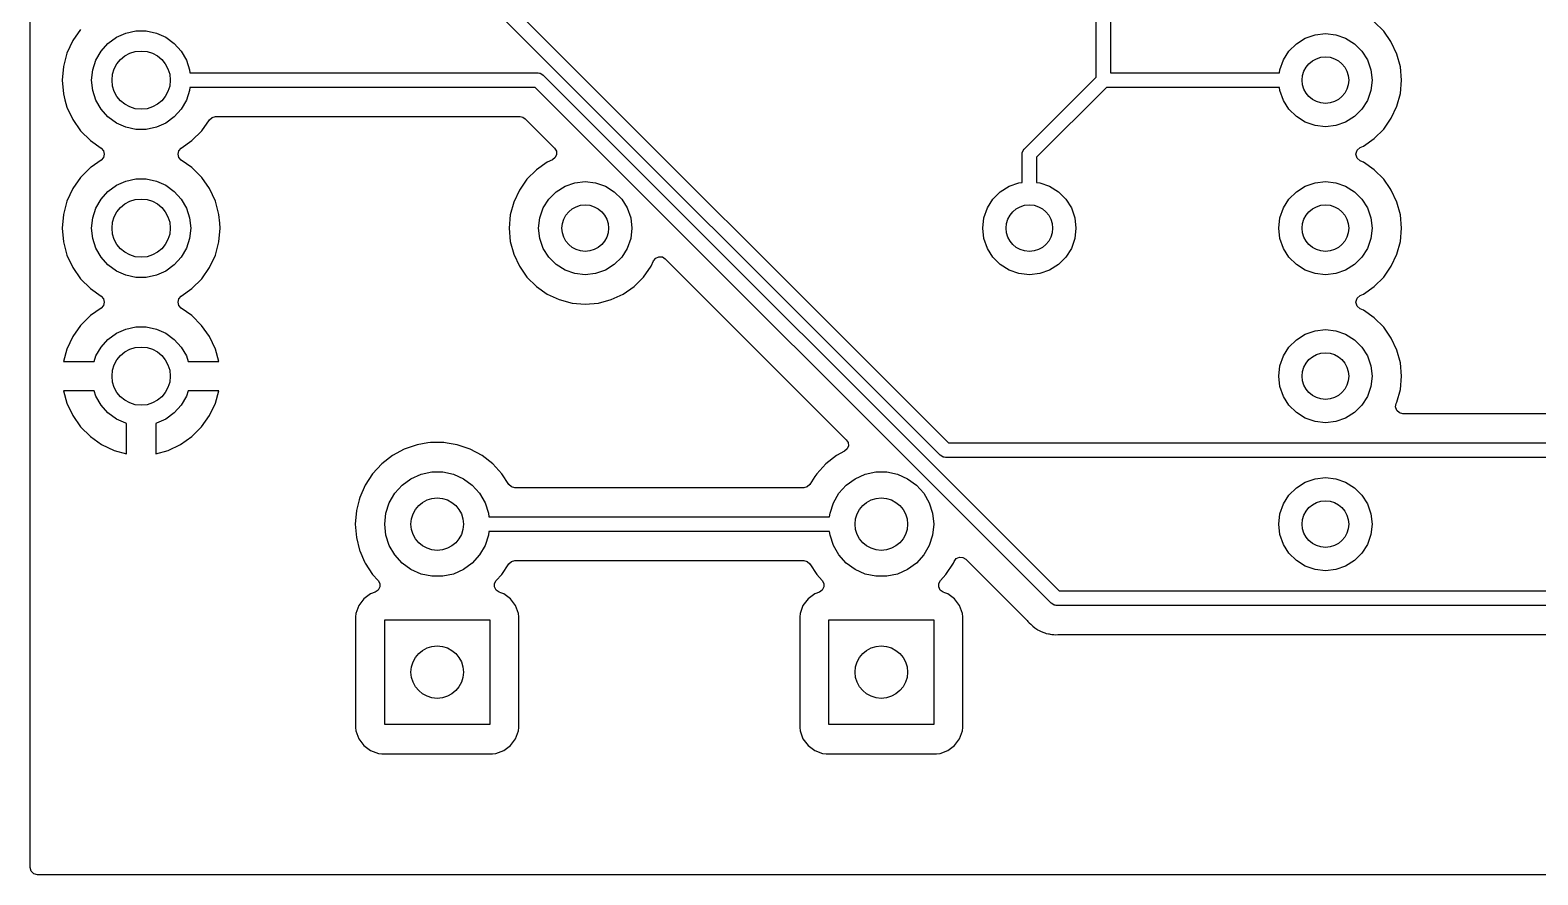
# Model space of a CAD drawing. Extents: x 26.2 to 76.2, y -84.5 to -34.5.
# Drawn here: x 26.2 to 52.07, y -84.45 to -69.96 of the extents above; entities that cross this region are included whole.
import ezdxf

# ---------------------------------------------------------------- set-up
doc = ezdxf.new("R2010")
doc.units = 0
doc.layers.add('BLACK', color=7, linetype='CONTINUOUS')

msp = doc.modelspace()

# ---------------------------------------------------------------- linework, layer by layer
at = {"layer": 'BLACK', "linetype": 'CONTINUOUS'}
for p, q in [((26.2005, -73.355), (26.2005, -45.665)), ((44.49, -70.7632), (44.49, -68.0058)), ((44.74, -67.954), (44.74, -70.69)), ((33.1022, -68.1866), (41.9556, -77.04)), ((41.8154, -77.2534), (32.962, -68.4)), ((49.425, -69.9759), (49.2641, -69.815)), ((27.0665, -69.9436), (26.931, -70.1372)), ((27.5362, -70.1833), (27.68, -70.0789)), ((27.68, -70.0789), (27.8423, -70.0066)), ((27.8423, -70.0066), (28.0162, -69.9697)), ((28.0162, -69.9697), (28.1938, -69.9697)), ((28.1938, -69.9697), (28.3677, -70.0066)), ((28.3677, -70.0066), (28.53, -70.0789)), ((28.53, -70.0789), (28.6738, -70.1833)), ((47.9262, -70.1895), (48.0779, -70.0942)), ((48.0779, -70.0942), (48.247, -70.0351)), ((48.247, -70.0351), (48.425, -70.015)), ((48.425, -70.015), (48.603, -70.0351)), ((48.603, -70.0351), (48.7721, -70.0942)), ((48.7721, -70.0942), (48.9238, -70.1895)), ((49.5467, -70.1496), (49.425, -69.9759)), ((26.8311, -70.3513), (26.7699, -70.5796)), ((26.931, -70.1372), (26.8311, -70.3513)), ((27.3285, -70.4693), (27.4173, -70.3154)), ((27.4173, -70.3154), (27.5362, -70.1833)), ((28.6738, -70.1833), (28.7927, -70.3154)), ((28.7927, -70.3154), (28.8815, -70.4693)), ((47.7042, -70.4679), (47.7995, -70.3162)), ((47.7995, -70.3162), (47.9262, -70.1895)), ((48.9238, -70.1895), (49.0505, -70.3162)), ((49.0505, -70.3162), (49.1458, -70.4679)), ((49.5556, -70.1623), (49.5467, -70.1496)), ((49.6517, -70.3685), (49.5556, -70.1623)), ((26.7699, -70.5796), (26.7493, -70.815)), ((27.2736, -70.6383), (27.3285, -70.4693)), ((28.8815, -70.4693), (28.9364, -70.6383)), ((47.6451, -70.637), (47.7042, -70.4679)), ((49.1458, -70.4679), (49.2049, -70.637)), ((49.7106, -70.5883), (49.6517, -70.3685)), ((49.7305, -70.815), (49.7106, -70.5883)), ((26.7493, -70.815), (26.7699, -71.0504)), ((27.255, -70.815), (27.2736, -70.6383)), ((27.2736, -70.9917), (27.255, -70.815)), ((28.9364, -70.6383), (28.9419, -70.69)), ((28.9419, -70.69), (34.9174, -70.69)), ((34.9174, -70.69), (34.9395, -70.6932)), ((34.9395, -70.6932), (34.944, -70.6929)), ((34.944, -70.6929), (34.9464, -70.6942)), ((34.9464, -70.6942), (34.9526, -70.6951)), ((34.9526, -70.6951), (34.9787, -70.7118)), ((34.9787, -70.7118), (35.0058, -70.7266)), ((35.0058, -70.7266), (43.8592, -79.58)), ((43.2566, -71.9966), (44.49, -70.7632)), ((44.74, -70.69), (47.6391, -70.69)), ((47.6391, -70.69), (47.6451, -70.637)), ((49.2049, -70.637), (49.225, -70.815)), ((49.225, -70.815), (49.2049, -70.993)), ((49.7106, -71.0417), (49.7305, -70.815)), ((26.7699, -71.0504), (26.7969, -71.1509)), ((27.3285, -71.1607), (27.2736, -70.9917)), ((28.9364, -70.9917), (28.8815, -71.1607)), ((28.9419, -70.94), (28.9364, -70.9917)), ((34.8656, -70.94), (28.9419, -70.94)), ((43.719, -79.7934), (34.8656, -70.94)), ((44.6668, -70.94), (43.47, -72.1368)), ((47.6391, -70.94), (44.6668, -70.94)), ((47.6451, -70.993), (47.6391, -70.94)), ((47.7042, -71.1621), (47.6451, -70.993)), ((49.2049, -70.993), (49.1458, -71.1621)), ((49.6517, -71.2615), (49.7106, -71.0417)), ((26.7969, -71.1509), (26.8311, -71.2787)), ((26.8311, -71.2787), (26.931, -71.4928)), ((27.4173, -71.3146), (27.3285, -71.1607)), ((27.5362, -71.4467), (27.4173, -71.3146)), ((28.7927, -71.3146), (28.6738, -71.4467)), ((28.8815, -71.1607), (28.7927, -71.3146)), ((47.7995, -71.3138), (47.7042, -71.1621)), ((47.9262, -71.4405), (47.7995, -71.3138)), ((49.0505, -71.3138), (48.9238, -71.4405)), ((49.1458, -71.1621), (49.0505, -71.3138)), ((49.5556, -71.4677), (49.6517, -71.2615)), ((26.931, -71.4928), (27.0665, -71.6864)), ((27.68, -71.5511), (27.5362, -71.4467)), ((27.8423, -71.6234), (27.68, -71.5511)), ((28.0162, -71.6603), (27.8423, -71.6234)), ((28.3677, -71.6234), (28.1938, -71.6603)), ((28.53, -71.5511), (28.3677, -71.6234)), ((28.6738, -71.4467), (28.53, -71.5511)), ((29.1435, -71.6864), (29.2787, -71.4934)), ((29.2787, -71.4934), (29.323, -71.4545)), ((29.323, -71.4545), (29.3802, -71.4405)), ((29.3802, -71.4405), (34.607, -71.4405)), ((34.607, -71.4405), (34.6544, -71.4499)), ((34.6544, -71.4499), (34.6946, -71.4768)), ((34.6946, -71.4768), (35.1994, -71.9815)), ((48.0779, -71.5358), (47.9262, -71.4405)), ((48.247, -71.5949), (48.0779, -71.5358)), ((48.425, -71.615), (48.247, -71.5949)), ((48.603, -71.5949), (48.425, -71.615)), ((48.7721, -71.5358), (48.603, -71.5949)), ((48.9238, -71.4405), (48.7721, -71.5358)), ((49.2641, -71.815), (49.425, -71.6541)), ((49.425, -71.6541), (49.5556, -71.4677)), ((27.0665, -71.6864), (27.2336, -71.8535)), ((27.2336, -71.8535), (27.4192, -71.9834)), ((28.1938, -71.6603), (28.0162, -71.6603)), ((28.7908, -71.9834), (28.9764, -71.8535)), ((28.9764, -71.8535), (29.1435, -71.6864)), ((49.0777, -71.9456), (49.2641, -71.815)), ((27.4192, -71.9834), (27.458, -72.0277)), ((27.458, -72.1423), (27.4192, -72.1866)), ((27.458, -72.0277), (27.472, -72.085)), ((27.472, -72.085), (27.458, -72.1423)), ((28.738, -72.085), (28.752, -72.0277)), ((28.752, -72.1423), (28.738, -72.085)), ((28.752, -72.0277), (28.7908, -71.9834)), ((28.7908, -72.1866), (28.752, -72.1423)), ((35.2101, -72.1447), (35.1641, -72.1816)), ((35.1994, -71.9815), (35.2299, -72.0319)), ((35.2338, -72.0908), (35.2101, -72.1447)), ((35.2299, -72.0319), (35.2338, -72.0908)), ((43.22, -72.085), (43.2232, -72.0629)), ((43.22, -72.5691), (43.22, -72.085)), ((43.2229, -72.0584), (43.2242, -72.056)), ((43.2232, -72.0629), (43.2229, -72.0584)), ((43.2242, -72.056), (43.2251, -72.0498)), ((43.2251, -72.0498), (43.2418, -72.0238)), ((43.2418, -72.0238), (43.2566, -71.9966)), ((43.47, -72.1368), (43.47, -72.5691)), ((48.9481, -72.085), (48.9675, -72.0184)), ((48.9675, -72.1516), (48.9481, -72.085)), ((48.9675, -72.0184), (49.0197, -71.9726)), ((49.0197, -72.1974), (48.9675, -72.1516)), ((49.0197, -71.9726), (49.0777, -71.9456)), ((27.2336, -72.3165), (27.0665, -72.4836)), ((27.2462, -72.3077), (27.2336, -72.3165)), ((27.4192, -72.1866), (27.2462, -72.3077)), ((28.9764, -72.3165), (28.7908, -72.1866)), ((29.1435, -72.4836), (28.9764, -72.3165)), ((34.8859, -72.355), (34.725, -72.5159)), ((35.0723, -72.2244), (34.8859, -72.355)), ((35.1641, -72.1816), (35.0723, -72.2244)), ((49.0324, -72.2033), (49.0197, -72.1974)), ((49.0777, -72.2244), (49.0324, -72.2033)), ((49.2641, -72.355), (49.0777, -72.2244)), ((49.425, -72.5159), (49.2641, -72.355)), ((26.931, -72.6772), (26.8311, -72.8913)), ((27.0665, -72.4836), (26.931, -72.6772)), ((27.5362, -72.7233), (27.68, -72.6189)), ((27.68, -72.6189), (27.8423, -72.5466)), ((27.8423, -72.5466), (28.0162, -72.5097)), ((28.0162, -72.5097), (28.1938, -72.5097)), ((28.1938, -72.5097), (28.3677, -72.5466)), ((28.3677, -72.5466), (28.53, -72.6189)), ((28.53, -72.6189), (28.6738, -72.7233)), ((29.279, -72.6772), (29.1435, -72.4836)), ((29.3789, -72.8913), (29.279, -72.6772)), ((34.725, -72.5159), (34.5944, -72.7023)), ((35.2262, -72.7295), (35.3779, -72.6342)), ((35.3779, -72.6342), (35.547, -72.5751)), ((35.547, -72.5751), (35.725, -72.555)), ((35.725, -72.555), (35.903, -72.5751)), ((35.903, -72.5751), (36.0721, -72.6342)), ((36.0721, -72.6342), (36.2238, -72.7295)), ((42.8462, -72.7295), (42.9979, -72.6342)), ((42.9979, -72.6342), (43.167, -72.5751)), ((43.167, -72.5751), (43.22, -72.5691)), ((43.47, -72.5691), (43.523, -72.5751)), ((43.523, -72.5751), (43.6921, -72.6342)), ((43.6921, -72.6342), (43.8438, -72.7295)), ((47.9262, -72.7295), (48.0779, -72.6342)), ((48.0779, -72.6342), (48.247, -72.5751)), ((48.247, -72.5751), (48.425, -72.555)), ((48.425, -72.555), (48.603, -72.5751)), ((48.603, -72.5751), (48.7721, -72.6342)), ((48.7721, -72.6342), (48.9238, -72.7295)), ((49.538, -72.6772), (49.425, -72.5159)), ((49.5556, -72.7023), (49.538, -72.6772)), ((26.8311, -72.8913), (26.7699, -73.1196)), ((27.3285, -73.0093), (27.4173, -72.8554)), ((27.4173, -72.8554), (27.5362, -72.7233)), ((28.6738, -72.7233), (28.7927, -72.8554)), ((28.7927, -72.8554), (28.8815, -73.0093)), ((29.4401, -73.1196), (29.3789, -72.8913)), ((34.4983, -72.9085), (34.4394, -73.1283)), ((34.5944, -72.7023), (34.4983, -72.9085)), ((35.0042, -73.0079), (35.0995, -72.8562)), ((35.0995, -72.8562), (35.2262, -72.7295)), ((36.2238, -72.7295), (36.3505, -72.8562)), ((36.3505, -72.8562), (36.4458, -73.0079)), ((42.6242, -73.0079), (42.7195, -72.8562)), ((42.7195, -72.8562), (42.8462, -72.7295)), ((43.8438, -72.7295), (43.9705, -72.8562)), ((43.9705, -72.8562), (44.0658, -73.0079)), ((47.7042, -73.0079), (47.7995, -72.8562)), ((47.7995, -72.8562), (47.9262, -72.7295)), ((48.9238, -72.7295), (49.0505, -72.8562)), ((49.0505, -72.8562), (49.1458, -73.0079)), ((49.6517, -72.9085), (49.5556, -72.7023)), ((49.7106, -73.1283), (49.6517, -72.9085)), ((26.7699, -73.1196), (26.7493, -73.355)), ((27.255, -73.355), (27.2736, -73.1783)), ((27.2736, -73.1783), (27.3285, -73.0093)), ((28.8815, -73.0093), (28.9364, -73.1783)), ((28.9364, -73.1783), (28.955, -73.355)), ((29.453, -73.2674), (29.4401, -73.1196)), ((34.4394, -73.1283), (34.4195, -73.355)), ((34.925, -73.355), (34.9451, -73.177)), ((34.9451, -73.177), (35.0042, -73.0079)), ((36.4458, -73.0079), (36.5049, -73.177)), ((36.5049, -73.177), (36.525, -73.355)), ((42.545, -73.355), (42.5651, -73.177)), ((42.5651, -73.177), (42.6242, -73.0079)), ((44.0658, -73.0079), (44.1249, -73.177)), ((44.1249, -73.177), (44.145, -73.355)), ((47.625, -73.355), (47.6451, -73.177)), ((47.6451, -73.177), (47.7042, -73.0079)), ((49.1458, -73.0079), (49.2049, -73.177)), ((49.2049, -73.177), (49.225, -73.355)), ((49.7305, -73.355), (49.7106, -73.1283)), ((26.2005, -76.145), (26.2005, -73.355)), ((26.7493, -73.355), (26.7699, -73.5904)), ((27.2736, -73.5317), (27.255, -73.355)), ((28.955, -73.355), (28.9364, -73.5317)), ((29.4401, -73.5904), (29.4607, -73.355)), ((29.4607, -73.355), (29.453, -73.2674)), ((34.4195, -73.355), (34.4394, -73.5817)), ((34.9451, -73.533), (34.925, -73.355)), ((36.525, -73.355), (36.5049, -73.533)), ((42.5651, -73.533), (42.545, -73.355)), ((44.145, -73.355), (44.1249, -73.533)), ((47.6451, -73.533), (47.625, -73.355)), ((49.225, -73.355), (49.2049, -73.533)), ((49.7106, -73.5817), (49.7305, -73.355)), ((26.7699, -73.5904), (26.8122, -73.7482)), ((27.3285, -73.7007), (27.2736, -73.5317)), ((27.4173, -73.8546), (27.3285, -73.7007)), ((28.8815, -73.7007), (28.7927, -73.8546)), ((28.9364, -73.5317), (28.8815, -73.7007)), ((29.3789, -73.8187), (29.4401, -73.5904)), ((34.4394, -73.5817), (34.4983, -73.8015)), ((35.0042, -73.7021), (34.9451, -73.533)), ((35.0995, -73.8538), (35.0042, -73.7021)), ((36.4458, -73.7021), (36.3505, -73.8538)), ((36.5049, -73.533), (36.4458, -73.7021)), ((42.6242, -73.7021), (42.5651, -73.533)), ((42.7195, -73.8538), (42.6242, -73.7021)), ((44.0658, -73.7021), (43.9705, -73.8538)), ((44.1249, -73.533), (44.0658, -73.7021)), ((47.7042, -73.7021), (47.6451, -73.533)), ((47.7995, -73.8538), (47.7042, -73.7021)), ((49.1458, -73.7021), (49.0505, -73.8538)), ((49.2049, -73.533), (49.1458, -73.7021)), ((49.6517, -73.8015), (49.7106, -73.5817)), ((26.8122, -73.7482), (26.8311, -73.8187)), ((26.8311, -73.8187), (26.931, -74.0328)), ((27.5362, -73.9867), (27.4173, -73.8546)), ((27.68, -74.0911), (27.5362, -73.9867)), ((28.6738, -73.9867), (28.53, -74.0911)), ((28.7927, -73.8546), (28.6738, -73.9867)), ((29.279, -74.0328), (29.3789, -73.8187)), ((34.4983, -73.8015), (34.5944, -74.0077)), ((35.2262, -73.9805), (35.0995, -73.8538)), ((35.3779, -74.0758), (35.2262, -73.9805)), ((36.2238, -73.9805), (36.0721, -74.0758)), ((36.3505, -73.8538), (36.2238, -73.9805)), ((36.8556, -74.0077), (36.8984, -73.9159)), ((36.8984, -73.9159), (36.9353, -73.8699)), ((36.9353, -73.8699), (36.9892, -73.8462)), ((36.9892, -73.8462), (37.0481, -73.85)), ((37.0481, -73.85), (37.0985, -73.8806)), ((37.0985, -73.8806), (40.2043, -76.9864)), ((42.8462, -73.9805), (42.7195, -73.8538)), ((42.9979, -74.0758), (42.8462, -73.9805)), ((43.8438, -73.9805), (43.6921, -74.0758)), ((43.9705, -73.8538), (43.8438, -73.9805)), ((47.9262, -73.9805), (47.7995, -73.8538)), ((48.0779, -74.0758), (47.9262, -73.9805)), ((48.9238, -73.9805), (48.7721, -74.0758)), ((49.0505, -73.8538), (48.9238, -73.9805)), ((49.5556, -74.0077), (49.6517, -73.8015)), ((26.931, -74.0328), (27.0665, -74.2264)), ((27.0665, -74.2264), (27.2336, -74.3935)), ((27.8423, -74.1634), (27.68, -74.0911)), ((28.0162, -74.2003), (27.8423, -74.1634)), ((28.1938, -74.2003), (28.0162, -74.2003)), ((28.3677, -74.1634), (28.1938, -74.2003)), ((28.53, -74.0911), (28.3677, -74.1634)), ((28.9764, -74.3935), (29.1435, -74.2264)), ((29.1435, -74.2264), (29.279, -74.0328)), ((34.5944, -74.0077), (34.725, -74.1941)), ((34.725, -74.1941), (34.8859, -74.355)), ((35.547, -74.1349), (35.3779, -74.0758)), ((35.725, -74.155), (35.547, -74.1349)), ((35.903, -74.1349), (35.725, -74.155)), ((36.0721, -74.0758), (35.903, -74.1349)), ((36.5641, -74.355), (36.725, -74.1941)), ((36.725, -74.1941), (36.8556, -74.0077)), ((43.167, -74.1349), (42.9979, -74.0758)), ((43.345, -74.155), (43.167, -74.1349)), ((43.523, -74.1349), (43.345, -74.155)), ((43.6921, -74.0758), (43.523, -74.1349)), ((48.247, -74.1349), (48.0779, -74.0758)), ((48.425, -74.155), (48.247, -74.1349)), ((48.603, -74.1349), (48.425, -74.155)), ((48.7721, -74.0758), (48.603, -74.1349)), ((49.2641, -74.355), (49.425, -74.1941)), ((49.425, -74.1941), (49.5556, -74.0077)), ((27.2336, -74.3935), (27.4196, -74.5237)), ((28.7904, -74.5237), (28.9764, -74.3935)), ((34.8859, -74.355), (35.0723, -74.4856)), ((35.0723, -74.4856), (35.0723, -74.4856)), ((35.0723, -74.4856), (35.0723, -74.4856)), ((35.0723, -74.4856), (35.2785, -74.5817)), ((36.1715, -74.5817), (36.3777, -74.4856)), ((36.3777, -74.4856), (36.5641, -74.355)), ((49.0197, -74.5126), (49.0777, -74.4856)), ((49.0777, -74.4856), (49.2641, -74.355)), ((27.4196, -74.7269), (27.2339, -74.8569)), ((27.4196, -74.5237), (27.4585, -74.568)), ((27.4585, -74.6826), (27.4196, -74.7269)), ((27.4585, -74.568), (27.4725, -74.6253)), ((27.4725, -74.6253), (27.4585, -74.6826)), ((28.7375, -74.6253), (28.7515, -74.568)), ((28.7515, -74.6826), (28.7375, -74.6253)), ((28.7515, -74.568), (28.7904, -74.5237)), ((28.7904, -74.7269), (28.7515, -74.6826)), ((28.9761, -74.8569), (28.7904, -74.7269)), ((35.2785, -74.5817), (35.4983, -74.6406)), ((35.4983, -74.6406), (35.725, -74.6605)), ((35.725, -74.6605), (35.9517, -74.6406)), ((35.9517, -74.6406), (36.1715, -74.5817)), ((48.9481, -74.625), (48.9675, -74.5584)), ((48.9675, -74.6916), (48.9481, -74.625)), ((48.9675, -74.5584), (49.0197, -74.5126)), ((49.0197, -74.7374), (48.9675, -74.6916)), ((49.0777, -74.7644), (49.0197, -74.7374)), ((27.2339, -74.8569), (27.0669, -75.0239)), ((29.1431, -75.0239), (28.9761, -74.8569)), ((49.2641, -74.895), (49.0777, -74.7644)), ((49.425, -75.0559), (49.2641, -74.895)), ((26.9314, -75.2174), (26.8316, -75.4315)), ((27.0669, -75.0239), (26.9314, -75.2174)), ((27.4173, -75.3954), (27.5362, -75.2633)), ((27.5362, -75.2633), (27.68, -75.1589)), ((27.68, -75.1589), (27.8423, -75.0866)), ((27.8423, -75.0866), (28.0162, -75.0497)), ((28.0162, -75.0497), (28.1938, -75.0497)), ((28.1938, -75.0497), (28.3677, -75.0866)), ((28.3677, -75.0866), (28.53, -75.1589)), ((28.53, -75.1589), (28.6738, -75.2633)), ((28.6738, -75.2633), (28.7927, -75.3954)), ((29.2786, -75.2174), (29.1431, -75.0239)), ((29.3784, -75.4315), (29.2786, -75.2174)), ((47.7995, -75.3962), (47.9262, -75.2695)), ((47.9262, -75.2695), (48.0779, -75.1742)), ((48.0779, -75.1742), (48.247, -75.1151)), ((48.247, -75.1151), (48.425, -75.095)), ((48.425, -75.095), (48.603, -75.1151)), ((48.603, -75.1151), (48.7721, -75.1742)), ((48.7721, -75.1742), (48.9238, -75.2695)), ((48.9238, -75.2695), (49.0505, -75.3962)), ((49.5443, -75.2262), (49.425, -75.0559)), ((49.5556, -75.2423), (49.5443, -75.2262)), ((49.6517, -75.4485), (49.5556, -75.2423)), ((26.8316, -75.4315), (26.7744, -75.645)), ((27.3285, -75.5493), (27.4173, -75.3954)), ((28.7927, -75.3954), (28.8815, -75.5493)), ((29.4356, -75.645), (29.3784, -75.4315)), ((47.7042, -75.5479), (47.7995, -75.3962)), ((49.0505, -75.3962), (49.1458, -75.5479)), ((49.7106, -75.6683), (49.6517, -75.4485)), ((26.7744, -75.645), (26.7744, -75.645)), ((26.7744, -75.645), (27.2974, -75.645)), ((27.2974, -75.645), (27.3285, -75.5493)), ((28.8815, -75.5493), (28.9126, -75.645)), ((28.9126, -75.645), (29.4356, -75.645)), ((29.4356, -75.645), (29.4356, -75.645)), ((47.625, -75.895), (47.6451, -75.717)), ((47.6451, -75.717), (47.7042, -75.5479)), ((49.1458, -75.5479), (49.2049, -75.717)), ((49.2049, -75.717), (49.225, -75.895)), ((49.7305, -75.895), (49.7106, -75.6683)), ((47.6451, -76.073), (47.625, -75.895)), ((49.225, -75.895), (49.2049, -76.073)), ((49.7106, -76.1217), (49.7305, -75.895)), ((26.2005, -84.3305), (26.2005, -76.145)), ((27.2974, -76.145), (26.7744, -76.145)), ((26.7744, -76.145), (26.8316, -76.3585)), ((27.3285, -76.2407), (27.2974, -76.145)), ((27.4173, -76.3946), (27.3285, -76.2407)), ((28.8815, -76.2407), (28.7927, -76.3946)), ((28.9126, -76.145), (28.8815, -76.2407)), ((29.4356, -76.145), (28.9126, -76.145)), ((29.3784, -76.3585), (29.4356, -76.145)), ((47.7042, -76.2421), (47.6451, -76.073)), ((47.7995, -76.3938), (47.7042, -76.2421)), ((49.1458, -76.2421), (49.0505, -76.3938)), ((49.2049, -76.073), (49.1458, -76.2421)), ((49.6517, -76.3415), (49.7106, -76.1217)), ((26.8316, -76.3585), (26.9314, -76.5726)), ((26.9314, -76.5726), (27.0669, -76.7661)), ((27.5362, -76.5267), (27.4173, -76.3946)), ((27.68, -76.6311), (27.5362, -76.5267)), ((28.6738, -76.5267), (28.53, -76.6311)), ((28.7927, -76.3946), (28.6738, -76.5267)), ((29.1431, -76.7661), (29.2786, -76.5726)), ((29.2786, -76.5726), (29.3784, -76.3585)), ((47.9262, -76.5205), (47.7995, -76.3938)), ((48.0779, -76.6158), (47.9262, -76.5205)), ((48.9238, -76.5205), (48.7721, -76.6158)), ((49.0505, -76.3938), (48.9238, -76.5205)), ((49.6303, -76.4236), (49.6417, -76.3631)), ((49.6495, -76.4821), (49.6303, -76.4236)), ((49.6417, -76.3631), (49.6517, -76.3415)), ((49.6944, -76.5242), (49.6495, -76.4821)), ((49.754, -76.5395), (49.6944, -76.5242)), ((54.716, -76.5395), (49.754, -76.5395)), ((27.0669, -76.7661), (27.2339, -76.9331)), ((27.8423, -76.7034), (27.68, -76.6311)), ((27.855, -76.7061), (27.8423, -76.7034)), ((27.855, -77.2256), (27.855, -76.7061)), ((28.3677, -76.7034), (28.355, -76.7061)), ((28.355, -76.7061), (28.355, -77.2256)), ((28.53, -76.6311), (28.3677, -76.7034)), ((28.9761, -76.9331), (29.1431, -76.7661)), ((48.247, -76.6749), (48.0779, -76.6158)), ((48.425, -76.695), (48.247, -76.6749)), ((48.603, -76.6749), (48.425, -76.695)), ((48.7721, -76.6158), (48.603, -76.6749)), ((27.2339, -76.9331), (27.4274, -77.0686)), ((27.4274, -77.0686), (27.6415, -77.1684)), ((28.5685, -77.1684), (28.7826, -77.0686)), ((28.7826, -77.0686), (28.9761, -76.9331)), ((32.84, -77.0727), (32.6205, -77.1481)), ((33.0232, -77.0421), (32.84, -77.0727)), ((33.069, -77.0345), (33.0232, -77.0421)), ((33.301, -77.0345), (33.069, -77.0345)), ((33.3583, -77.044), (33.301, -77.0345)), ((33.53, -77.0727), (33.3583, -77.044)), ((33.7495, -77.1481), (33.53, -77.0727)), ((40.2043, -76.9864), (40.2343, -77.0351)), ((40.2343, -77.0351), (40.2393, -77.092)), ((41.9556, -77.04), (54.775, -77.04)), ((27.6415, -77.1684), (27.855, -77.2256)), ((27.855, -77.2256), (27.855, -77.2256)), ((28.355, -77.2256), (28.5685, -77.1684)), ((32.4164, -77.2585), (32.2332, -77.4011)), ((32.6205, -77.1481), (32.4164, -77.2585)), ((33.9536, -77.2585), (33.7495, -77.1481)), ((33.7495, -77.1481), (33.7495, -77.1481)), ((33.7495, -77.1481), (33.7495, -77.1481)), ((34.1368, -77.4011), (33.9536, -77.2585)), ((40.0364, -77.2585), (39.8532, -77.4011)), ((40.1756, -77.1832), (40.0364, -77.2585)), ((40.2182, -77.1451), (40.1756, -77.1832)), ((40.2393, -77.092), (40.2182, -77.1451)), ((41.8426, -77.2682), (41.8154, -77.2534)), ((41.8686, -77.2849), (41.8426, -77.2682)), ((41.8748, -77.2858), (41.8686, -77.2849)), ((41.8772, -77.2871), (41.8748, -77.2858)), ((41.8817, -77.2868), (41.8772, -77.2871)), ((41.9038, -77.29), (41.8817, -77.2868)), ((54.7232, -77.29), (41.9038, -77.29)), ((32.076, -77.5718), (31.9491, -77.7661)), ((32.2332, -77.4011), (32.076, -77.5718)), ((32.735, -77.6556), (32.9069, -77.579)), ((32.9069, -77.579), (33.0909, -77.5399)), ((33.0909, -77.5399), (33.2791, -77.5399)), ((33.2791, -77.5399), (33.4631, -77.579)), ((33.4631, -77.579), (33.635, -77.6556)), ((34.294, -77.5718), (34.1368, -77.4011)), ((34.4125, -77.7533), (34.294, -77.5718)), ((39.696, -77.5718), (39.6658, -77.6182)), ((39.8532, -77.4011), (39.696, -77.5718)), ((40.355, -77.6556), (40.5269, -77.579)), ((40.5269, -77.579), (40.7109, -77.5399)), ((40.7109, -77.5399), (40.8991, -77.5399)), ((40.8991, -77.5399), (41.0831, -77.579)), ((41.0831, -77.579), (41.255, -77.6556)), ((31.9491, -77.7661), (31.8558, -77.9787)), ((32.4569, -77.906), (32.5828, -77.7662)), ((32.5828, -77.7662), (32.735, -77.6556)), ((33.635, -77.6556), (33.7872, -77.7662)), ((33.7872, -77.7662), (33.9131, -77.906)), ((34.4573, -77.7946), (34.4125, -77.7533)), ((34.5163, -77.8095), (34.4573, -77.7946)), ((39.4736, -77.8095), (34.5163, -77.8095)), ((39.5327, -77.7946), (39.4736, -77.8095)), ((39.5775, -77.7533), (39.5327, -77.7946)), ((39.6658, -77.6182), (39.5775, -77.7533)), ((40.0769, -77.906), (40.2028, -77.7662)), ((40.2028, -77.7662), (40.355, -77.6556)), ((41.255, -77.6556), (41.4072, -77.7662)), ((41.4072, -77.7662), (41.5331, -77.906)), ((47.7995, -77.9362), (47.9262, -77.8095)), ((47.9262, -77.8095), (48.0779, -77.7142)), ((48.0779, -77.7142), (48.247, -77.6551)), ((48.247, -77.6551), (48.425, -77.635)), ((48.425, -77.635), (48.603, -77.6551)), ((48.603, -77.6551), (48.7721, -77.7142)), ((48.7721, -77.7142), (48.9238, -77.8095)), ((48.9238, -77.8095), (49.0505, -77.9362)), ((31.8453, -78.0202), (31.7989, -78.2037)), ((31.8558, -77.9787), (31.8453, -78.0202)), ((31.8558, -77.9787), (31.8558, -77.9787)), ((31.8558, -77.9787), (31.8558, -77.9787)), ((32.3047, -78.2479), (32.3628, -78.0689)), ((32.3628, -78.0689), (32.4569, -77.906)), ((33.9131, -77.906), (34.0072, -78.0689)), ((34.0072, -78.0689), (34.0653, -78.2479)), ((39.9247, -78.2479), (39.9828, -78.0689)), ((39.9828, -78.0689), (40.0769, -77.906)), ((41.5331, -77.906), (41.6272, -78.0689)), ((41.6272, -78.0689), (41.6853, -78.2479)), ((47.6451, -78.257), (47.7042, -78.0879)), ((47.7042, -78.0879), (47.7995, -77.9362)), ((49.0505, -77.9362), (49.1458, -78.0879)), ((49.1458, -78.0879), (49.2049, -78.257)), ((31.7989, -78.2037), (31.7797, -78.435)), ((32.285, -78.435), (32.3047, -78.2479)), ((34.0653, -78.2479), (34.0719, -78.31)), ((34.0719, -78.31), (39.9181, -78.31)), ((39.9181, -78.31), (39.9247, -78.2479)), ((41.6853, -78.2479), (41.705, -78.435)), ((47.625, -78.435), (47.6451, -78.257)), ((49.2049, -78.257), (49.225, -78.435)), ((31.7797, -78.435), (31.7989, -78.6663)), ((32.3047, -78.6221), (32.285, -78.435)), ((32.3628, -78.8011), (32.3047, -78.6221)), ((34.0653, -78.6221), (34.0072, -78.8011)), ((34.0719, -78.56), (34.0653, -78.6221)), ((39.9181, -78.56), (34.0719, -78.56)), ((39.9247, -78.6221), (39.9181, -78.56)), ((39.9828, -78.8011), (39.9247, -78.6221)), ((41.6853, -78.6221), (41.6272, -78.8011)), ((41.705, -78.435), (41.6853, -78.6221)), ((47.6451, -78.613), (47.625, -78.435)), ((47.7042, -78.7821), (47.6451, -78.613)), ((49.2049, -78.613), (49.1458, -78.7821)), ((49.225, -78.435), (49.2049, -78.613)), ((31.7989, -78.6663), (31.7989, -78.6663)), ((31.7989, -78.6663), (31.7989, -78.6663)), ((31.7989, -78.6663), (31.8534, -78.8815)), ((31.8534, -78.8815), (31.8558, -78.8913)), ((31.8558, -78.8913), (31.9384, -79.0795)), ((32.4569, -78.964), (32.3628, -78.8011)), ((34.0072, -78.8011), (33.9131, -78.964)), ((40.0769, -78.964), (39.9828, -78.8011)), ((41.6272, -78.8011), (41.5331, -78.964)), ((47.7995, -78.9338), (47.7042, -78.7821)), ((49.1458, -78.7821), (49.0505, -78.9338)), ((31.9384, -79.0795), (31.9491, -79.1038)), ((31.9491, -79.1038), (32.076, -79.2982)), ((32.5828, -79.1038), (32.4569, -78.964)), ((32.735, -79.2144), (32.5828, -79.1038)), ((33.7872, -79.1038), (33.635, -79.2144)), ((33.9131, -78.964), (33.7872, -79.1038)), ((34.294, -79.2982), (34.4125, -79.1167)), ((34.4125, -79.1167), (34.4573, -79.0754)), ((34.4573, -79.0754), (34.5163, -79.0605)), ((34.5163, -79.0605), (39.4736, -79.0605)), ((39.4736, -79.0605), (39.5327, -79.0754)), ((39.5327, -79.0754), (39.5775, -79.1167)), ((39.5775, -79.1167), (39.696, -79.2982)), ((40.2028, -79.1038), (40.0769, -78.964)), ((40.355, -79.2144), (40.2028, -79.1038)), ((41.4072, -79.1038), (41.255, -79.2144)), ((41.5331, -78.964), (41.4072, -79.1038)), ((41.914, -79.2982), (42.0409, -79.1038)), ((42.0409, -79.1038), (42.0536, -79.0749)), ((42.0536, -79.0749), (42.09, -79.0277)), ((42.09, -79.0277), (42.1442, -79.0029)), ((42.1442, -79.0029), (42.2038, -79.0062)), ((42.2038, -79.0062), (42.2549, -79.037)), ((42.2549, -79.037), (43.3066, -80.0888)), ((47.9262, -79.0605), (47.7995, -78.9338)), ((48.0779, -79.1558), (47.9262, -79.0605)), ((48.247, -79.2149), (48.0779, -79.1558)), ((48.7721, -79.1558), (48.603, -79.2149)), ((48.9238, -79.0605), (48.7721, -79.1558)), ((49.0505, -78.9338), (48.9238, -79.0605)), ((32.076, -79.2982), (32.1708, -79.4011)), ((32.1708, -79.4011), (32.1996, -79.4539)), ((32.9069, -79.291), (32.735, -79.2144)), ((33.0909, -79.3301), (32.9069, -79.291)), ((33.2791, -79.3301), (33.0909, -79.3301)), ((33.4631, -79.291), (33.2791, -79.3301)), ((33.635, -79.2144), (33.4631, -79.291)), ((34.1704, -79.4539), (34.1992, -79.4011)), ((34.1992, -79.4011), (34.294, -79.2982)), ((39.696, -79.2982), (39.7908, -79.4011)), ((39.7908, -79.4011), (39.8196, -79.4539)), ((40.5269, -79.291), (40.355, -79.2144)), ((40.7109, -79.3301), (40.5269, -79.291)), ((40.8991, -79.3301), (40.7109, -79.3301)), ((41.0831, -79.291), (40.8991, -79.3301)), ((41.255, -79.2144), (41.0831, -79.291)), ((41.7904, -79.4539), (41.8192, -79.4011)), ((41.8192, -79.4011), (41.914, -79.2982)), ((48.425, -79.235), (48.247, -79.2149)), ((48.603, -79.2149), (48.425, -79.235)), ((32.0427, -79.6312), (31.9275, -79.7175)), ((32.1229, -79.6013), (32.0427, -79.6312)), ((32.1724, -79.5673), (32.1229, -79.6013)), ((32.2002, -79.514), (32.1724, -79.5673)), ((32.1996, -79.4539), (32.2002, -79.514)), ((34.1698, -79.514), (34.1704, -79.4539)), ((34.1976, -79.5673), (34.1698, -79.514)), ((34.2471, -79.6013), (34.1976, -79.5673)), ((34.2744, -79.6114), (34.2471, -79.6013)), ((34.3273, -79.6312), (34.2744, -79.6114)), ((34.4425, -79.7175), (34.3273, -79.6312)), ((39.6627, -79.6312), (39.5475, -79.7175)), ((39.7429, -79.6013), (39.6627, -79.6312)), ((39.7924, -79.5673), (39.7429, -79.6013)), ((39.8202, -79.514), (39.7924, -79.5673)), ((39.8196, -79.4539), (39.8202, -79.514)), ((41.7898, -79.514), (41.7904, -79.4539)), ((41.8176, -79.5673), (41.7898, -79.514)), ((41.8671, -79.6013), (41.8176, -79.5673)), ((41.8944, -79.6114), (41.8671, -79.6013)), ((41.9473, -79.6312), (41.8944, -79.6114)), ((42.0625, -79.7175), (41.9473, -79.6312)), ((43.8592, -79.58), (58.2122, -79.58)), ((31.8412, -79.8327), (31.7909, -79.9675)), ((31.9275, -79.7175), (31.8412, -79.8327)), ((34.5288, -79.8327), (34.4425, -79.7175)), ((34.5791, -79.9675), (34.5288, -79.8327)), ((39.4612, -79.8327), (39.4109, -79.9675)), ((39.5475, -79.7175), (39.4612, -79.8327)), ((42.1488, -79.8327), (42.0625, -79.7175)), ((42.1991, -79.9675), (42.1488, -79.8327)), ((43.7462, -79.8082), (43.719, -79.7934)), ((43.7722, -79.8249), (43.7462, -79.8082)), ((43.7784, -79.8258), (43.7722, -79.8249)), ((43.7808, -79.8271), (43.7784, -79.8258)), ((43.7853, -79.8268), (43.7808, -79.8271)), ((43.8074, -79.83), (43.7853, -79.8268)), ((58.264, -79.83), (43.8074, -79.83)), ((31.7909, -79.9675), (31.7845, -80.0271)), ((31.7845, -80.0271), (31.7845, -81.9229)), ((32.285, -81.875), (32.285, -80.075)), ((32.285, -80.075), (34.085, -80.075)), ((34.085, -80.075), (34.085, -81.875)), ((34.5855, -80.0271), (34.5791, -79.9675)), ((34.5855, -81.9229), (34.5855, -80.0271)), ((39.4109, -79.9675), (39.4045, -80.0271)), ((39.4045, -80.0271), (39.4045, -81.9229)), ((39.905, -81.875), (39.905, -80.075)), ((39.905, -80.075), (41.705, -80.075)), ((41.705, -80.075), (41.705, -81.875)), ((42.2055, -80.0271), (42.1991, -79.9675)), ((42.2055, -81.9229), (42.2055, -80.0271)), ((43.3066, -80.0888), (43.3195, -80.1049)), ((43.3195, -80.1049), (43.3216, -80.1069)), ((43.3216, -80.1069), (43.3216, -80.1069)), ((43.3216, -80.1069), (43.3425, -80.1264)), ((43.3425, -80.1264), (43.3707, -80.1529)), ((43.3707, -80.1529), (43.3734, -80.1556)), ((43.3734, -80.1556), (43.3929, -80.1751)), ((43.3929, -80.1751), (43.3961, -80.1776)), ((43.3961, -80.1776), (43.405, -80.1852)), ((43.405, -80.1852), (43.4368, -80.2151)), ((43.4368, -80.2151), (43.4473, -80.2208)), ((43.4473, -80.2208), (43.4544, -80.2247)), ((43.4544, -80.2247), (43.4706, -80.2354)), ((43.4706, -80.2354), (43.4865, -80.2477)), ((43.4865, -80.2477), (43.5026, -80.2546)), ((43.5026, -80.2546), (43.5266, -80.265)), ((43.5266, -80.265), (43.5371, -80.2702)), ((43.5371, -80.2702), (43.5753, -80.2912)), ((43.5753, -80.2912), (43.5947, -80.2962)), ((43.5947, -80.2962), (43.6131, -80.3025)), ((43.6131, -80.3025), (43.6315, -80.3104)), ((43.6315, -80.3104), (43.6747, -80.3173)), ((43.6747, -80.3173), (43.6861, -80.3196)), ((43.6861, -80.3196), (43.7016, -80.3236)), ((43.7016, -80.3236), (43.7284, -80.3305)), ((43.7284, -80.3305), (43.7284, -80.3305)), ((43.7284, -80.3305), (43.7484, -80.3305)), ((43.7484, -80.3305), (43.7678, -80.332)), ((43.7678, -80.332), (43.7876, -80.3352)), ((43.7876, -80.3352), (43.8311, -80.331)), ((43.8311, -80.331), (43.8428, -80.3305)), ((43.8428, -80.3305), (58.1813, -80.3305)), ((31.7845, -81.9229), (31.7909, -81.9825)), ((31.7909, -81.9825), (31.8412, -82.1173)), ((34.085, -81.875), (32.285, -81.875)), ((34.5288, -82.1173), (34.5791, -81.9825)), ((34.5791, -81.9825), (34.5855, -81.9229)), ((39.4045, -81.9229), (39.4109, -81.9825)), ((39.4109, -81.9825), (39.4612, -82.1173)), ((41.705, -81.875), (39.905, -81.875)), ((42.1488, -82.1173), (42.1991, -81.9825)), ((42.1991, -81.9825), (42.2055, -81.9229)), ((31.8412, -82.1173), (31.9275, -82.2325)), ((31.9275, -82.2325), (32.0427, -82.3188)), ((34.3273, -82.3188), (34.4425, -82.2325)), ((34.4425, -82.2325), (34.5288, -82.1173)), ((39.4612, -82.1173), (39.5475, -82.2325)), ((39.5475, -82.2325), (39.6627, -82.3188)), ((41.9473, -82.3188), (42.0625, -82.2325)), ((42.0625, -82.2325), (42.1488, -82.1173)), ((32.0427, -82.3188), (32.1775, -82.3691)), ((32.1775, -82.3691), (32.2371, -82.3755)), ((32.2371, -82.3755), (34.1329, -82.3755)), ((34.1329, -82.3755), (34.1925, -82.3691)), ((34.1925, -82.3691), (34.3273, -82.3188)), ((39.6627, -82.3188), (39.7975, -82.3691)), ((39.7975, -82.3691), (39.8571, -82.3755)), ((39.8571, -82.3755), (41.7529, -82.3755)), ((41.7529, -82.3755), (41.8125, -82.3691)), ((41.8125, -82.3691), (41.9473, -82.3188)), ((26.2171, -84.3925), (26.2005, -84.3305)), ((26.2625, -84.4379), (26.2171, -84.3925)), ((26.3245, -84.4545), (26.2625, -84.4379)), ((76.0755, -84.4545), (26.3245, -84.4545))]:
    msp.add_line(p, q, dxfattribs=at)
at = {"layer": 'BLACK'}
for centre, radius in [((28.105, -70.815), 0.5), ((48.425, -70.815), 0.4), ((28.105, -73.355), 0.5), ((35.725, -73.355), 0.4), ((43.345, -73.355), 0.4), ((48.425, -73.355), 0.4), ((28.105, -75.895), 0.5), ((48.425, -75.895), 0.4), ((33.185, -78.435), 0.45), ((40.805, -78.435), 0.45), ((48.425, -78.435), 0.4), ((33.185, -80.975), 0.45), ((40.805, -80.975), 0.45)]:
    msp.add_circle(centre, radius, dxfattribs=at)

doc.saveas('drawing.dxf')
